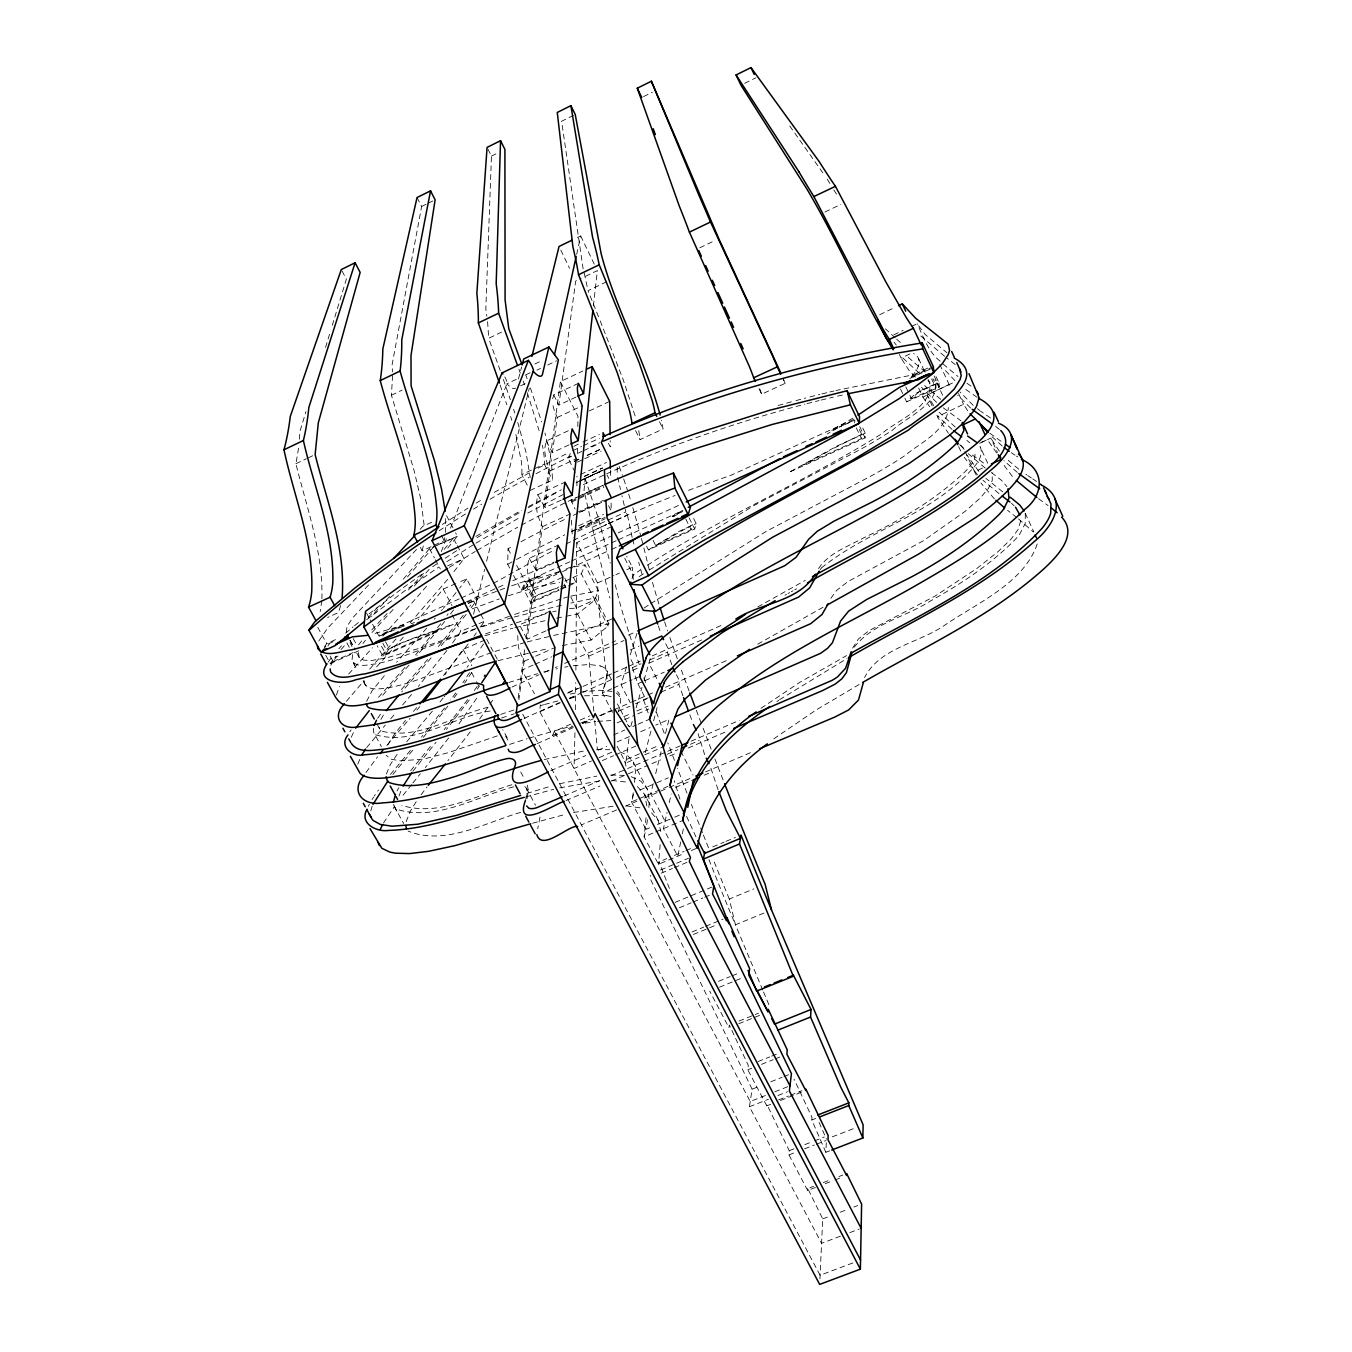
<?xml version="1.0" encoding="UTF-8"?>
<svg xmlns="http://www.w3.org/2000/svg" width="1352" height="1352" viewBox="0 0 1352 1352"><rect width="100%" height="100%" fill="white"/><g stroke="black" fill="none" stroke-linecap="round" stroke-linejoin="round"><path stroke-width="0.75" stroke-dasharray="5 3.75" d="M576.898 485.807L576.966 476.107M577.507 453.731L577.608 445.399M577.845 426.64L577.963 416.23L560.387 381.585L582.813 371.023M575.361 709.715L575.715 682.659M575.884 670.186L576.746 542.591L574.008 537.352M584.284 476.377L602.536 467.961M509.67 568.009L507.71 564.291L508.031 548.777A1156.501 972.916 1.5 0 1 513.54 545.752M572.166 533.871L571.457 520.047M392.587 375.569L391.421 395.223L414.151 470.699L420.793 499.142L424.308 526.638M646.053 817.673L644.11 836.837L658.508 864.3L683.588 853.754M574.955 732.683L574.025 768.528L591.432 760.99M530.001 490.489L552.529 480.078L551.43 461.1L544.957 433.012M321.894 598.733C323.179 552.444 306.853 508.065 295.902 463.736L298.843 446.616M660.148 844.679L658.508 864.3L659.032 861.9L666.739 858.655M487.954 149.126L491.452 156.105L485.824 309.219L486.872 316.199M865.246 433.198L838.105 445.501L788.841 472.389L865.077 437.879L865.246 433.198L861.714 425.795M358.449 652.526L359.193 657.528L363.772 660.182L372.324 660.384L386.655 657.849L422.804 647.304L478.135 627.717M828.117 451.433L803.51 464.868L861.444 438.639L861.63 434.296L858.233 427.181M819.92 1278.908L822.726 1218.879L807.769 1188.526L813.6 1186.279M829.739 1150.789L825.835 1152.293L826.376 1141.004M299.468 439.248L299.84 431.677L305.958 411.616M646.847 805.995L644.684 794.486L637.096 786.306M854.667 422.889L854.836 420.066L839.136 427.198M815.442 1187.462L807.651 1190.453L807.769 1188.526M825.835 1152.293L811.808 1119.98L811.96 1117.259L794.063 1079.149M573.011 726.514L552.545 735.471L539.837 711.76L540.276 704.781M628.95 738.716L625.824 763.018L639.023 757.323M445.568 532.401L445.636 516.802M807.651 1190.453L788.943 1154.895L789.247 1150.67L766.922 1104.483L766.787 1105.851L770.691 1104.331M1037.187 544.011C1024.241 582.847 976.854 603.195 945.014 624.996C919.563 642.994 879.679 647.557 864.604 677.521M517.681 635.558L518.357 646.797A15.447 4.124 65.9 0 0 519.202 649.839A13.875 3.701 65.9 0 0 520.047 652.255L524.12 661.314L518.914 699.643M648.825 807.414L649.45 800.502L647.304 789.145L632.905 761.463L627.193 755.092L618.405 751.12M593.376 306.025L597.364 270.603L582.915 277.549M766.787 1105.851L747.808 1069.787L748.298 1065.444L729.303 1024.968L728.948 1027.689L709.732 991.134M321.827 600.626L320.187 611.527M518.188 698.088L524.711 649.18M526.097 638.719L560.387 381.585M546.056 630.809L527.111 639.293L533.753 590.351L530.001 581.36A22.832 5.729 65.6 0 1 528.784 577.71L528.531 576.865A16.342 4.107 65.5 0 1 527.77 573.67L527.432 565.406L529.207 558.325L557.92 545.245M553.576 563.108L536.372 570.916L542.372 526.705L539.38 519.472A21.75 5.154 65.3 0 1 537.623 514.132A19.283 4.58 65.3 0 1 536.896 511.056L536.406 503.181L537.758 494.731L564.95 482.191M561.249 500.139L544.957 507.625L549.943 470.952L547.56 464.412A27.344 6.135 65.1 0 1 545.802 458.075L545.295 455.472A38.414 8.602 65.2 0 1 544.856 451.602L544.839 448.932A78.213 17.39 65.4 0 1 545.042 446.819L546.326 441.022L572.166 428.956M569.023 444.876L552.427 452.582L557.193 417.498L554.067 409.656A12.557 2.687 64.9 0 1 553.306 407.053L553.069 405.904A30.302 6.456 65 0 1 552.647 402.997L552.596 402.254M575.935 397.099L558.866 405.11L575.698 281.013L581.106 278.411M633.277 792.728L631.553 801.939L645.918 829.384L644.11 836.837L653.777 832.747M373.304 728.322L373.693 732.48L381.382 746.558M634.527 782.352L635.491 770.877L633.209 762.021M840.42 1236.184L821.577 1243.316L749.43 1106.747L752.084 1089.188L649.889 877.938L650.785 875.251M540.039 817.149L537.707 828.708M527.027 798.66L528.395 790.21L526.976 784.008M647.523 819.684L645.918 829.384L649.754 827.762M417.041 197.544L421.638 206.501L392.114 364.651L392.418 371.935M718.047 789.619L710.003 765.536M1020.726 520.841L1018.005 529.629L1011.076 539.127L998.131 551.548L977.31 568.144L935.212 596.012L868.897 630.725L858.283 639.107L852.199 648.808M420.32 547.34L422.162 550.822L444.183 540.648L445.433 534.209M680.698 841.958L677.791 856.188L663.426 828.658L667.077 812.349M682.354 833.812L683.605 827.711M704.629 754.602L698.105 733.68M386.402 774.02L390.305 764.573L398.637 752.05M576.662 254.362L580.718 235.958L575.31 238.577M679.955 799.167L674.293 780.814M669.24 802.699L671.2 794.013M422.162 550.822L423.649 544.281M366.662 701.316L372.07 690.737L385.354 674.53M618.354 711.811C620.314 705.034 622.816 697.548 617.577 691.565M352.568 654.605L352.01 660.452L357.553 670.457M607.048 675.459L602.35 692.883L613.115 713.552M682.878 695.672L678.822 684.399L679.633 681.087L675.899 673.769M653.219 783.67L650.751 793.725L665.083 821.255M655.686 773.631L661.111 751.526M665.539 733.443L669.003 719.382L655.788 725.128M473.538 614.197L484.591 569.395M486.602 561.249L529.342 388.108M336.361 695.046L339.504 686.529M399.026 795.973L402.085 787.827M525.674 799.539C526.891 795.28 529.207 786.746 522.616 785.85M518.458 378.966L521.618 366.967M633.53 794.418L631.553 801.939L637.316 799.471M645.208 752.861L650.988 730.84M653.624 720.836L657.816 704.814M671.826 664.711L667.398 652.205L668.294 648.808L664.576 641.507M646.526 546.208L648.402 549.909L694.691 529.004L696.179 523.596L693.407 518.053M648.166 712.96L643.518 699.829L644.465 696.466L637.89 683.723L632.297 667.668L633.344 664.238L630.539 658.779M655.788 545.684L691.125 529.731L692.545 524.711L655.788 545.684L653.101 540.344M632.212 721.495L630.488 727.528L636.184 725.044M636.116 707.84L641.98 687.323M644.025 680.208L650.802 656.531L722.492 624.911M370.786 810.963L372.155 806.248M325.545 347.413L329.82 333.369M332.271 325.342L346.365 279.188L341.295 269.555M406.158 821.695L410.315 811.132L416.602 801.077M626.551 666.806L620.974 684.703L630.319 702.753M630.269 654.858L637.705 630.995M340.653 605.628L338.423 612.54L327.674 617.475M357.79 764.15L360.883 756.63M632.009 578.538L633.243 574.938L640.172 570.071M578.419 383.326L553.745 394.936L552.748 398.502A57.054 12.1 65.1 0 0 552.63 399.516M562.314 645.58L591.111 640.054L608.045 626.077L608.873 623.711L595.539 597.854L570.95 603.077M566.167 616.242L577.574 613.96L594.677 600.153L598.277 590.655L584.993 564.882L568.533 567.908L562.871 570.476M351.25 737.262L354.714 729.81M441.327 551.599L446.667 537.944M450.469 528.176L506.915 383.782A4.833 1.099 64.5 0 0 505.783 378.83L505.192 377.647A8.146 1.842 64.5 0 0 504.803 376.904M564.882 581.225L581.343 573.772L584.993 564.882M552.545 735.471L554.337 731.364L571 724.064M330.817 665.302L335.617 656.464M559.39 571.541L529.122 581.394L526.587 586.751L533.888 600.727L536.372 595.286L557.328 588.103M511.614 585.805L542.118 575.344L526.029 582.644L523.241 588.424L530.846 602.975L533.567 597.077L558.883 587.022M602.367 470.428A1150.789 1054.83 57.8 0 0 585.129 478.574L584.03 490.421L598.581 554.641L609.938 598.04M318.835 640.949L327.522 628.274L370.972 582.492M513.557 575.445L521.331 590.317L525.353 581.952L569.868 561.756M368.335 806.299L369.333 804.322M380.892 719.433L384.289 713.535M575.141 472.423L568.077 457.99L570.307 453.579M397.015 790.988L398.84 787.641M387.77 744.884L394.835 733.595L405.583 720.43M854.261 647.185C872.682 623.407 905.35 617.087 929.72 601.387C960.866 584.098 991.185 564.19 1016.112 538.552A112.672 29.761 -25.3 0 0 1019.509 534.429L1025.222 523.579L1025.289 513.811M385.776 654.03L389.173 648.436L403.538 641.93L439.197 629.846L385.776 654.03L380.334 644.008M382.87 656.193L386.571 650.126L411.447 638.854L453.309 624.303L382.87 656.193L377.208 645.749M372.07 799.539L373.591 797.122M830.872 598.345L836.516 590.537L847.653 581.749L923.45 540.732L964.855 511.546L979.761 498.465L988.244 488.697L992.283 480.349L992.098 472.608M383.478 823.047L394.277 806.806M377.647 718.351L381.23 713.112M469.516 672.637L462.874 682.777M349.847 731.787L351.097 729.894M476.732 698.207L456.959 726.768M471.797 672.417L464.615 683.132M484.878 640.054L463.077 649.349L444.96 674.766M365.986 772.482L377.546 756.799M374.25 796.108L375.315 794.537M330.125 656.058L333.15 661.584L336.783 656.126M489.914 704.324L494.545 697.362M325.748 655.281L330.344 663.663L334.299 657.765L337.983 656.075M483.577 643.975L467.015 667.398M328.113 662.142L332.676 655.973M327.911 645.986L329.753 643.298M324.379 647.033L326.694 643.653L335.516 639.631M322.976 650.244L326.981 644.414L334.789 641M477.256 689.131L479.504 685.903M473.977 636.184L476.31 632.871M480.957 626.246L484.455 621.278L480.552 613.892M820.174 569.665L821.374 568.043M479.571 612.05L473.707 600.964L469.719 606.524M477.222 686.461L473.673 691.413M479.639 719.01L487.616 707.789M818.552 568.601C828.844 552.833 847.974 546.614 863.658 537.859C900.111 520.605 935.364 499.699 964.838 471.933A106.588 24.843 -25.6 0 0 974.42 458.953L975.434 451.433M452.582 642.91L460.829 631.367L477.188 624.37M377.664 791.173L378.526 789.974M362.978 643.569L365.412 640.206M455.759 692.917L450.554 700.032M454.052 697.835L458.92 691.176M448.137 613.808L446.971 615.397M469.195 700.099L446.413 729.472M468.096 644.076L443.253 675.831M467.623 699.643L444.115 729.742M446.904 650.481L418.343 686.393M470.276 731.753L447.918 760.669M463.229 615.312L436.78 648.605M466.119 614.416L440.448 646.645M471.172 607.724L477.493 599.375L466.71 578.96L457.652 582.847M346.332 701.35L363.789 680.986M366.696 747.639L385.303 725.044M444.605 707.941L421.486 737.11M412.884 771.265L436.121 742.197M421.047 794.807L427.114 786.881M457.196 545.549L464.074 558.579L452.683 573.248M440.684 623.745L414.878 655.804M447.867 706.133L423.379 737.364M444.69 621.464L416.94 655.771M450.503 613.909L453.985 609.38M369.721 669.088L396.389 638.499M466.71 578.96L459.68 588.002M448.661 737.972L425.339 767.564M410.687 770.708L432.657 743.769M455.844 583.625L443.186 589.049L418.275 619.638M456.097 592.548L443.304 608.366M444.2 549.419L453.258 538.096L456.215 543.673M403.065 795.246L411.65 784.549M412.867 783.011L420.337 773.767M358.55 644.887L362.15 640.425M390.458 774.476L410.907 749.819M392.891 774.476L414.05 748.602M821.577 567.789C868.102 530.423 930.7 514.909 971.953 469.33A110.763 25.857 -25.6 0 0 975.705 464.936C980.234 459.477 983.884 450.808 978.747 444.555M444.115 696.888L445.078 695.672M443.118 698.105L439.062 703.091M447.732 548.101L457.398 536.237L455.59 532.806M447.664 579.383L409.656 623.475M453.258 538.096L429.514 548.658L401.307 581.444M406.682 741.809L432.522 710.983M419.762 706.64L416.872 710.121M441.512 610.546L442.408 609.465M433.705 546.732L406.411 578.183M426.539 586.295L382.903 636.099M386.858 745.408L408.186 720.43M434.229 619.267L435.226 618.084M427.621 659.506L399.685 691.531M431.136 657.883L401.73 691.869M409.183 719.281L410.095 718.199M409.048 665.083L380.791 697.429M402.626 704.916L413.29 692.477M426.708 628.105L398.299 660.367M420.134 529.325L422.821 526.215L433.755 521.331M348.613 674.09L372.459 647.726M390.644 718.858L395.967 712.69M404.958 667.432L378.526 697.294M341.076 649.552L345.825 644.076M403.302 637.147L374.031 669.73M413.442 711.405L417.379 706.893M423.497 573.282L406.732 591.906M429.175 569.361L411.853 588.695M338.896 648.74L341.481 645.85M393.094 609.532L370.718 633.902M389.697 596.502L371.411 616.478M396.592 662.243L397.437 661.314M368.352 617.374L379.456 605.307M416.5 549.453L353.041 617.442L347.025 626.263L346.213 633.767M387.145 613.487L370.685 631.08M911.417 377.005L917.602 374.994M904.877 398.198L906.601 401.848L916.183 393.128L938.93 382.785L935.533 375.501M345.571 633.175L353.092 626.905M909.828 395.375L911.434 398.789L919.867 390.931L935.398 383.867L932.948 378.611M354.528 625.706L358.871 622.123M369.096 613.876L400.378 589.776M366.679 619.689L406.039 589.861L438.91 566.944M403.42 587.562L421.773 574.296M773.817 738.817L816.084 709.986L860.802 683.504M760.956 708.313L799.945 682.236L846.572 655.602M776.876 701.553L778.701 700.319M432.623 566.725L438.876 562.483M779.614 699.677L846.977 658.508M445.146 558.241L459.41 548.861M446.887 561.672L472.727 545.126M644.093 607.994L649.078 604.733M650.735 603.634L766.145 531.437L872.75 475.093A130.654 27.885 -25.9 0 0 904.674 455.725C920.408 442.577 947.38 430.73 948.31 407.543M442.256 524.491L467.995 508.098M639.158 576.594L644.16 573.349M647.338 565.237C722.526 516.701 805.319 481.464 881.217 434.11C895.531 421.148 938.254 404.873 928.469 379.675M649.18 570.105L753.503 505.8L860.447 449.405A131.009 26.567 -25.9 0 0 892.523 430.105C906.093 417.345 942.361 402.896 934.959 379.659M648.402 549.909L679.633 531.066L696.179 523.596M475.87 536.389L517.9 512.273A1134.632 960.883 1.4 0 1 521.45 510.329M477.053 537.657L521.466 511.445M476.005 543.115L519.286 517.731M449.32 567.333L475.279 551.464M477.019 550.399L517.731 527.179M757.745 644.177L823.351 607.082M476.141 503.113L482.698 499.158M757.779 606.93L805.251 580.38M494.257 492.348L531.268 471.73M853.011 418.089L831.007 430.747L854.548 420.033M673.195 516.853L680.225 512.864M681.78 510.921L672.231 516.329L683.267 511.31M837.699 428.009L827.356 433.84M834.201 448.053L861.63 434.296M784.971 595.201L786.492 594.373M528.193 507.727L558.798 491.435M527.787 513.05L564.021 494.088M788.047 593.511L789.653 592.632M791.309 591.72L792.999 590.79M794.773 589.827L796.615 588.83M538.113 468.13L569.293 452.362M491.452 156.105L496.505 153.604M573.535 115.326L561.604 121.257L583.151 269.099M421.638 206.501L426.691 204M428.381 203.155L433.434 200.654M643.535 96.617L652.34 92.257M744.648 83.334L755.819 77.841M576.121 482.782L581.343 480.213M927.692 368.099L912.684 375.332L913.851 377.09M879.729 314.695L894.771 307.479M918.65 388.041L922.909 397.116L949.121 384.492L951.453 387.568M500.206 370.549L488.697 338.287L501.474 332.153M606.625 281.774L588.019 290.697L599.494 319.123M572.809 450.672L581.613 446.464M568.077 457.99L571.49 456.351M893.79 334.84L903.17 330.361M391.421 395.223L402.152 390.103M699.812 247.788L715.005 240.521M911.501 326.44L917.146 323.753L925.275 334.586L946.991 352.804M295.902 463.736L306.397 458.734M308.138 457.905L313.394 455.404M824.923 212.011L840.91 204.405M534.8 364.009L541.966 360.612M583.084 479.368L602.468 470.259M583.388 484.624L604.783 474.637M899.384 354.477L901.091 358.128L912.346 352.787M932.221 405.904L927.134 395.054L953.43 382.548L954.039 383.579M967.626 410.653L963.537 404.282L937.308 416.737L948.479 433.333M512.036 687.019L538.975 674.766M516.312 379.337L506.915 383.782A41.405 9.278 64.4 0 0 515.534 388.108M525.708 374.876L533.229 371.31M536.93 370.127L540.513 368.42M547.678 365.04L556.618 360.798M520.588 385.793L526.182 383.157M981.738 442.256L987.349 439.603L996.83 453.19M524.137 718.351L559.373 702.651M557.193 417.498L582.154 405.82M589.151 410.991L609.668 401.409M979.541 443.321L990.796 438.065L997.455 452.413M537.15 743.617L573.265 727.63M573.789 446.295L581.106 442.898M582.932 442.053L599.375 434.415M583.388 445.636L599.392 438.285M527.263 485.199L521.788 474.586L544.349 464.125A98.696 25.046 64.7 0 0 543.419 450.926L542.439 445.247M965.007 451.348L974.572 471.78L985.794 466.541M578.335 453.072L581.918 451.416M583.709 450.588L599.578 443.355M549.943 470.952L576.189 458.784M574.279 461.201L579.822 458.632M587.207 455.218L601.978 448.374M574.296 461.471L579.822 458.903M587.224 455.489L601.995 448.644M577.405 462.08L582.881 459.545M584.706 458.7L601.15 451.078M635.558 430.629L640.071 439.603L663.088 428.956L661.432 420.202M580.65 474.417L606.507 462.468M759.013 388.717L761.666 394.176L785.191 383.326L783.078 378.239M584.284 476.479L602.536 468.062M579.991 480.991L602.519 470.597M603.212 485.216L570.966 500.037L575.039 509.045M571.473 501.017L603.702 486.196M571.473 502.099L603.736 487.261M542.372 526.705L569.986 514.064M576.831 512.526L603.398 500.358M573.282 515.349L603.972 501.288M578.639 525.776L603.567 514.402M571.71 531.522L602.924 517.275M933.37 366.713L917.535 373.929L836.009 390.508M577.71 529.933L605.24 517.36M930.227 369.079L909.355 378.611C916.166 372.679 925.005 359.683 913.614 353.531M577.676 531.353L605.24 518.779M592.125 527.348L625.841 511.985L621.92 495.643M564.004 795.99L599.933 780.51M593.714 530.457L606.828 524.491M608.704 523.647L627.429 515.112L625.841 511.985M611.645 526.705L576.746 542.591L597.533 582.949A1089.408 193.505 69.5 0 0 602.316 642.453L607.048 678.653L602.35 692.883L611.662 688.793M459.291 598.868L378.695 635.541L370.245 619.96M461.184 598.007L491.52 584.216M493.412 583.354L526.908 564.815A1129.816 951.166 1.3 0 1 553.543 550.467M853.822 419.373L730.57 475.448L694.708 488.038A1129.816 951.166 1.3 0 0 686.833 490.979M379.084 636.302L403.978 624.979L372.611 634.173M381.991 635.136L401.037 627.091M333.15 661.584L353.058 652.543M911.434 398.789L935.736 387.754L935.398 383.867M330.344 663.663L359.632 650.363M466.491 601.809L505.378 584.132M512.814 580.752L553.948 562.077M576.51 551.819L610.546 536.355M618.168 532.891L678.873 505.31M906.601 401.848L939.319 386.976L938.93 382.785M571.727 560.911L616.647 540.53M618.523 539.685L682.845 510.498M523.241 588.424L561.114 571.102M521.331 590.317L556.923 574.194M562.55 571.642L568.212 569.074M570.088 568.229L609.803 550.23M611.712 549.368L619.3 545.921M533.753 590.351L562.888 577.169M550.72 770.725L585.838 755.531M533.888 600.727L558.798 589.472M560.725 588.61L566.471 586.007M530.846 602.975L559.137 590.199M561.012 589.354L566.674 586.802M568.55 585.94L576.104 582.543L573.265 577.05M597.533 582.949L614.011 575.513M615.853 574.684L619.52 573.045M626.838 569.733L632.33 567.265L626.703 556.196M549.858 611.239L519.506 624.877L527.111 639.293M569.496 608.603L576.527 608.028L594.795 599.832L581.343 573.772M606.592 473.825C670.558 444.943 737.077 421.824 804.981 404.163M611.712 619.03L576.358 634.815L588.779 656.142L593.95 712.301M524.12 661.314L533.753 657.004M535.679 656.142L554.962 647.557M564.663 663.443L569.547 661.263M533.06 665.116L521.923 670.085L534.479 693.83M534.919 664.288L551.65 656.835M555.418 667.55L557.278 666.722M572.149 660.097L615.549 640.831M628.46 635.085L635.846 631.807M437.338 545.11L457.398 536.237M588.779 656.142L611.036 646.273M612.878 645.462L624.016 640.51M630.285 649.957L639.023 646.104M569.75 698.088L580.109 693.508M447.647 565.846L464.074 558.579M568.093 692.511L577.372 688.422M567.637 693.204L581.106 687.272M583.033 686.41L611.645 673.803M613.504 672.975L626.567 667.229M628.427 666.401L640.324 661.145M632.297 667.668L641.068 663.798M649.822 659.945L667.398 652.205M582.864 692.292L613.385 678.839M616.613 677.42L638.212 667.905M701.671 639.952L648.892 663.207L658.272 681.476M539.837 711.76L560.336 702.736M569.648 698.629L577.101 695.351M549.132 670.338L543.757 672.688M613.521 687.965L632.178 679.769M634.037 678.957L639.648 676.49M637.89 683.723L643.163 681.408M644.921 680.647L664.271 672.147M580.262 720.008L589.523 715.952M582.357 723.658L593.207 718.892M565.981 800.57L599.95 786.053M580.447 723.252L589.742 719.179M582.661 723.067L590.199 719.771M599.595 715.647L610.901 710.713M600.846 715.546L612.321 710.527M614.231 709.699L629.525 703.006M631.435 702.178L644.819 696.314M647.98 694.928L653.236 692.63M665.539 687.255L727.984 659.945M643.518 699.829L650.565 696.753M661.145 692.123L678.822 684.399M618.692 711.101L629.846 706.234M635.423 703.784L646.628 698.899M623.847 716.644L631.283 713.4M636.86 710.966L648.047 706.082M617.12 722.881L622.714 720.43M624.59 719.619L633.919 715.563M637.654 713.924L648.892 709.023M598.108 750.174L606.71 746.439M613.47 734.93L624.827 729.995M638.076 724.216L649.467 719.264M629.424 736.57L617.34 741.809M640.73 731.669L650.143 727.579M599.173 757.627L614.653 750.918M602.282 760.585L613.487 755.734M615.346 754.923L635.879 746.034M639.513 753.791L624.404 760.314L626.128 766.483M643.282 752.151L658.441 745.611M610.986 775.727L625.722 769.372M627.565 768.578L680.293 745.831M611.442 781.084L623.779 775.761M468.248 603.313L473.707 600.964M644.684 754.872L663.629 746.693M691.075 741.183L739.29 720.379M667.246 754.281L677.927 749.684M690.399 744.293L699.339 740.457M628.41 773.767L648.064 765.3M651.867 763.66L660.587 759.908M669.781 755.954L677.115 752.794M688.168 748.028L726.903 731.347M639.733 790.092L653.05 784.38M656.869 782.757L668.31 777.839M616.563 809.966L581.512 824.838M478.997 623.61L484.455 621.278M639.226 798.66L670.034 785.478M625.435 806.164L636.86 801.28M644.481 798.018L667.33 788.25M669.24 787.439L692.089 777.653M705.575 771.891L753.824 751.256M675.51 787.439L693.39 779.8M704.155 775.203L711.321 772.127M468.451 603.229L477.493 599.375M657.427 824.5L672.789 817.977M674.716 817.166L684.332 813.076M655.703 831.936L682.811 820.444M674.428 855.427L684.061 851.371M685.988 850.56L693.711 847.298M691.328 850.492L697.142 848.059M712.757 846.91L724.08 842.161M725.956 841.366L735.387 837.395M660.553 869.978L688.59 858.199M661.162 873.206L672.417 868.474M674.293 867.68L687.441 862.17M675.087 902.392L711.862 887.081M679.397 907.75L691.092 902.882M693.035 902.071L702.787 898.032M704.73 897.221L710.594 894.787M762.731 990.036L735.437 924.802L729.319 899.063L753.791 888.906M692.038 931.951L703.682 927.134M705.626 926.34L723.083 919.123M693.39 934.452L716.746 924.819M763.931 913.073L735.437 924.802A622.157 112.351 67.3 0 1 708.972 859.635M718.52 981.332L730.198 976.583M732.142 975.789L737.972 973.406M719.517 987.163L741.031 978.409M739.037 1021.047L758.506 1013.206M738.699 1023.768L760.162 1015.132M758.049 1061.557L769.727 1056.909M771.671 1056.132L779.462 1053.039M747.808 1069.787L751.729 1068.232M761.497 1064.345L773.226 1059.698M775.169 1058.92L781.033 1056.588M752.084 1089.188L759.57 1086.214M770.826 1081.769L782.064 1077.324M783.94 1076.581L789.551 1074.35M765.367 1095.526L750.225 1101.491L554.337 731.364M774.848 1091.791L789.99 1085.808M749.43 1106.747L768.46 1099.244M777.958 1095.509L787.472 1091.757M778.617 1099.886L788.351 1096.049M790.295 1095.289L801.973 1090.692M780.442 1100.494L801.888 1092.044M811.808 1119.98L815.695 1118.459M789.247 1150.67L795.094 1148.389M804.829 1144.62L812.62 1141.595M814.563 1140.834L824.298 1137.049M832.24 1136.863L855.41 1127.889M788.943 1154.895L796.75 1151.87M804.558 1148.845L814.327 1145.059M816.287 1144.299L826.038 1140.513M823.334 1182.544L831.125 1179.552M838.899 1176.561L842.786 1175.074M825.193 1183.71L832.984 1180.718M834.928 1179.975L842.718 1176.984M822.726 1218.879L828.556 1216.665M840.217 1212.22L846.065 1210.006M853.839 1207.032L857.726 1205.562M849.85 1232.618L859.264 1229.053M472.237 608.856L499.243 598.936M852.842 1262.954L820.089 1275.24L522.328 713.433M467.184 602.248L498.094 590.756M500.02 590.047L507.71 587.19M480.045 627.007L512.678 615.109M485.52 633.919L512.526 624.185M514.605 614.416L561.536 598.75M475.025 629.288L400.834 657.072A126.412 24.843 -27.8 0 1 375.518 663.95C368.166 664.525 356.641 668.412 352.01 660.452M491.52 652.593L413.83 681.121A126.091 26.094 -27.8 0 1 388.446 687.712C379.963 688.928 366.308 691.666 363.164 680.715L365.919 685.785L363.164 680.715M411.16 623.694L414.54 622.528M508.301 595.759L539.245 586.21L559.559 582.391M500.696 714.397L514.25 709.885M401.088 627.074L404.383 625.976M516.346 622.833L547.425 613.216M501.524 718.013L509.4 715.411M481.971 626.804L512.323 617.543M511.09 714.853L514.267 713.805M508.859 682.473L537.589 673.668M509.552 744.411L527.128 738.733M520.655 812.383C485.199 822.506 445.18 846.132 408.135 831.108M494.984 651.394L525.404 642.386M529.071 738.091L572.048 725.923M526.722 793.472L550.281 786.357M511.8 784.751C476.833 795.398 439.315 816.878 401.916 805.437M563.547 598.159L567.587 596.976M525.691 796.936L553.712 789.298M540.665 705.609L543.605 704.764M484.861 635.693L512.814 628.257M532.587 823.216L566.099 814.174M544.569 704.493L557.835 700.961M778.16 405.515L791.968 401.679M544.163 759.587L584.672 750.816M560.658 586.548L565.947 585.078M514.149 617.036L561.401 605.257M498.094 660.672L548.642 648.419M795.939 400.615L805.876 397.961M543.791 671.978L549.639 670.474M527.229 641.913L551.667 635.879M571.068 596.08L598.277 590.655M809.882 396.947L819.87 394.412M807.009 403.64L819.143 400.564M559.559 783.737L596.773 776.116M569.395 584.182L576.104 582.543M821.898 393.922L827.931 392.452M829.942 391.962L833.981 390.981M821.171 400.074L833.39 397.099M514.858 627.767L544.991 620.72M497.316 735.877L448.695 752.557L423.599 759.097L400.276 760.889L390.491 759.063L386.199 755.278M513.625 786.847C476.073 796.632 436.426 821.779 396.694 809.256A107.94 27.446 -28.3 0 1 394.885 807.55L393.567 804.406M559.779 787.827L599.849 780.949M837.496 396.153L845.693 394.26M553.576 635.423L608.873 623.711M555.909 668.986L557.413 668.648M488.14 707.248C453.41 715.664 419.34 739.933 382.363 731.331A102.329 23.001 -28.1 0 1 379.084 727.41M573.569 812.501L613.538 806.198M552.596 611.831L556.247 611.036M569.462 698.308L577.929 696.736M556.669 618.134L564.274 616.613M564.595 667.178L567.975 666.57M570.155 694.083L577.338 692.731M585.298 723.134L595.759 721.512M573.13 665.759L589.218 664.491L600.626 665.928M580.921 692.072L599.156 690.264L612.118 691.379M584.486 695.79L606.609 695.469M597.618 721.343L610.851 720.582M596.57 749.633L609.853 749.701M610.901 775L624.438 775.389M611.797 780.459L626.855 782.115M490.083 711.051C452.092 716.78 415.267 746.135 375.67 734.846A106.301 23.93 -28.1 0 1 373.963 733.038L373.896 732.902M626.348 805.86L640.916 807.955M631.198 776.673L641 781.27L647.304 789.145M990.543 417.988L980.47 411.109M1015.048 455.168L1011.313 452.7M1016.434 456.08L1017.786 456.959M977.073 397.285L963.148 387.618M1031.322 477.949L1027.79 475.6M1032.742 478.895L1036.612 481.498M983.512 463.026L969.976 453.359M1025.864 474.315L1026.743 474.907M966.933 383.241L971.649 386.554M1038.589 498.753L1048.104 505.614M989.867 433.265L1002.052 442.019M940.722 399.33L924.582 385.658M991.506 472.642L1001.646 480.433L1006.936 486.635M1002.745 491.841L985.845 478.321M985.253 468.079L968.201 453.697M979.828 410.636L977.344 408.743M955.256 364.567L946.113 357.503M616.411 692.934L620.788 697.835M1018.749 469.212L1007.443 459.663M1016.856 517.613L1007.561 510.329M1018.495 518.881L1033.266 531.995M505.563 736.012L507.862 740.152M943.273 407.848L960.917 420.776M925.241 372.104L906.212 355.542M999.043 493.581L983.005 480.264M944.609 356.303L919.732 335.076M995.63 426.421L999.466 429.48M1002.204 446.008L989.36 434.262M1017.312 472.406L1003.86 460.66M955.222 427.046L939.15 412.225M966.883 440.414L969.823 442.848M943.121 363.992L958.01 376.532M951.994 429.328L936.784 415.233M973.17 405.33L959.988 391.995M936.581 402.372L921.472 387.264M919.377 373.321L901.632 356.86M959.65 444.588L965.142 449.523M651.512 812.856L658.306 820.596L660.773 831.497M895.193 337.831L885.459 328.857M896.646 339.149L901.007 343.138M940.181 361.238C928.249 351.824 923.45 336.935 917.146 323.753M954.918 380.605L943.121 368.133M994.396 498.888L980.977 483.036M970.533 407.983L957.706 395.19M1011.465 503.231L1014.169 505.885M915.456 377.056L909.017 370.38L901.091 358.128M978.899 471.51L966.798 454.931M977.513 474.822L964.246 457.314M964.145 449.405L960.072 444.555M999.331 451.145L990.796 438.065M1012.361 476.428L1003.201 464.209M627.362 724.385L629.39 726.903L617.374 703.868M894.111 342.242L896.292 345.064M927.844 380.149L930.142 383.191M933.725 405.6L927.134 395.054M789.72 125.922L824.821 175.709M922.909 397.116L929.618 406.682M833.778 189.821L836.871 194.722M827.238 179.14L829.993 183.669M394.412 806.823L397.809 812.856M529.207 558.325L536.372 570.916M377.208 724.402L380.098 729.556M537.758 494.731L544.957 507.625M353.21 662.548L354.748 665.302M507.27 737.888L502.792 729.708M359.193 657.528L354.579 649.095M394.024 806.012L403.69 823.537M317.737 627.311L326.694 643.653M353.193 638.567L356.877 645.31M350.067 640.138L354.63 648.504M349.881 640.476L353.632 647.371M350.067 642.876L351.993 646.408M346.873 642.876L349.712 648.081M658.306 820.596L644.549 794.199L647.523 800.147M385.574 641.778L389.173 648.436M366.493 613.031L369.316 618.219M382.819 643.214L386.571 650.126M471.611 672.62L475.482 679.87M476.462 681.678L480.332 688.928M520.74 771.924L523.799 777.637M526.401 788.182L535.527 805.268M443.186 589.049L452.024 605.679M452.024 614.822L460.829 631.367M463.077 649.349L471.831 665.759M486.686 639.276L497.367 659.421M429.514 548.658L434.448 557.937M435.428 559.779L440.346 569.057M546.326 441.022L552.427 452.582M446.532 515.636L454.678 531.082M441.428 535.426L444.183 540.648M974.572 471.78L976.262 475.025M617.087 746.27L625.824 763.018M529.122 581.394L536.372 595.286M526.029 582.644L533.567 597.077M508.031 548.777L511.867 556.145M516.684 565.356L525.353 581.952M564.764 578.115L568.398 585.146M695.959 836.871L686.562 816.321M564.021 583.895L565.93 587.613M570.747 596.891L576.527 608.028M577.574 613.96L591.111 640.054M611.273 679.397L606.71 670.355M680.8 751.205L693.052 775.017M594.677 600.153L608.045 626.077M544.349 464.125L552.529 480.078M608.468 443.321L610.276 446.853L610.191 440.667M608.552 505.648L611.222 510.904L611.087 502.893M624.742 558.275L633.243 574.938M607.048 474.958L608.806 478.439M553.745 394.936L558.866 405.11M936.767 382.819L943.257 396.558M689.097 517.85L694.691 529.004M685.751 518.999L691.125 529.731M659.489 421.756L663.088 428.956M783.433 379.675L785.191 383.326M560.81 250.103L569.564 268.287M580.718 235.958L595.607 266.952M859.72 426.674L865.077 437.879M856.306 427.891L861.444 438.639M900.567 389.055L904.015 396.373M905.823 386.875L909.034 393.685M934.181 375.974L939.319 386.976M931.612 378.949L935.736 387.754M958.619 446.566L961.137 451.94M958.483 393.415L963.537 404.282M987.737 463.212L980.268 447.056M939.792 364.482L949.121 384.492M1025.188 513.168L1033.807 531.725M918.583 358.483L924.21 370.651M819.075 1122.397L826.461 1139.111M763.542 991.962L769.964 1007.308M600.203 320.88L623.12 379.473L635.812 418.106M669.426 888.433L659.032 861.9M585.129 478.574L597.922 516.887L610.225 563.091M696.348 710.307L701.485 723.844M619.148 466.406L622.41 475.329M689.114 691.075L681.391 670.136M664.238 733.223L655.619 710.138M689.841 714.785L692.697 722.576M518.881 369.147L520.317 373.101M525.81 375.095L527.128 378.729M759.824 388.987L761.666 394.176M677.318 658.83L669.527 636.522M643.924 677.859L645.935 683.504M503.367 379.439L510.363 399.651M500.122 384.999L506.831 404.738M523.19 380.994L524.559 384.931M527.297 392.79L539.076 430.595M530.407 387.956L541.679 421.892M623.694 478.997L627.463 490.235M639.344 664.762L624.573 619.199A271.008 55.364 66.6 0 1 618.32 597.297L615.312 584.808M658.34 625.892L660.858 633.361M513.574 409.267L514.858 413.12M664.609 621.886L667.635 630.995M628.68 494.038L631.08 501.744M510.6 416.467L511.817 420.371M517.765 422.466L526.046 452.464L530.204 477.493M632.82 507.575L640.983 536.659M641.963 573.975L638.702 562.246M632.635 539.211L634.156 544.974M641.456 538.535L643.4 546.022M643.873 547.881L649.687 571.457M632.144 537.268L627.429 515.112M515.906 434.583L521.314 461.218A98.544 27.446 64.7 0 1 521.788 474.586M584.233 273.104L587.681 289.024M617.729 477.188L620.517 489.492M638.786 430.696L640.071 439.603M487.599 321.624L488.697 338.287M364.381 680.833L364.651 683.588M594.711 720.616L597.398 749.718M610.377 470.378L610.512 478.067M617.188 467.302L617.256 475.127M606.355 695.621A101.941 26.415 -28.1 0 1 611.797 697.074M600.389 666.08A104.628 25.823 -28.1 0 1 607.386 675.29M590.655 446.802A1156.889 980.521 1.3 0 1 599.713 442.763M439.147 530.745A1158.664 982.194 1 0 1 466.778 513.185M473.369 509.163A1158.664 982.194 1 0 1 481.667 504.178M489.999 499.26A1158.664 982.194 1 0 1 529.054 477.425M535.967 473.758A1158.664 982.194 1 0 1 571 456.047M520.926 541.746A1156.501 972.916 1.5 0 1 566.251 518.678M579.4 512.425A1156.501 972.916 1.5 0 1 602.35 501.964M507.71 564.291A1167.722 979.101 1.5 0 1 514.706 560.472M516.464 559.525A1167.722 979.101 1.5 0 1 564.73 534.868M571.981 531.387A1167.722 979.101 1.5 0 1 603.026 517.157M528.615 506.51A1134.632 960.883 1.4 0 1 561.3 489.83M579.788 480.957A1134.632 960.883 1.4 0 1 602.299 470.665M566.15 543.977A1129.816 951.166 1.3 0 1 571.592 541.239M573.4 540.344A1129.816 951.166 1.3 0 1 606.507 524.491M608.366 523.63A1129.816 951.166 1.3 0 1 675.07 495.474M521.331 525.218A1145.414 966.917 1.4 0 1 576.493 497.401M578.369 496.522A1145.414 966.917 1.4 0 1 602.975 485.283M723.083 779.935A889.024 134.558 67.1 0 1 714.955 759.013M711.169 749.211A889.024 134.558 67.1 0 1 702.229 725.787M658.88 603.905A271.837 51.815 66.6 0 1 652.391 582.019M729.319 899.063A886.726 143.904 67.2 0 1 713.079 859.179M708.516 847.805A886.726 143.904 67.2 0 1 703.243 834.573M702.499 832.68A886.726 143.904 67.2 0 1 691.379 804.389M687.002 793.117A886.726 143.904 67.2 0 1 677.453 768.257M674.479 760.432A886.726 143.904 67.2 0 1 667.854 742.89M633.294 579.518A1092.94 181.117 69.3 0 1 632.33 567.265"/><path stroke-width="1.5" d="M614.653 750.918L611.645 526.705L607.082 517.934L605.882 500.409M517.377 704.088L516.194 712.977L819.667 1284.4L860.379 1269.156L861.613 1204.074L846.673 1173.57L846.622 1175.496L827.999 1139.753L828.184 1135.545L805.876 1089.154L805.792 1090.523L786.898 1054.256L787.253 1049.929L768.24 1009.302L767.97 1011.989L748.839 975.231L749.65 968.657A581.783 107.805 67.2 0 1 726.97 917.518L726.48 920.797L712.538 893.976L713.805 886.287L697.581 845.676L697.142 848.059L682.811 820.444C689.081 774.814 719.078 737.398 756.14 711.929M831.683 1150.045L862.863 1137.978L863.117 1124.881L771.519 909.947A623.88 105.101 67.2 0 1 741.031 835.029L739.51 843.969L793.32 976.262L756.681 991.084L748.011 970.364M393.415 802.344L395.443 794.334M499.429 383.022L478.355 322.942A431.373 118.418 61.8 0 0 476.85 293.198L487.075 147.385L500.544 140.692L496.184 283.835A432.133 108.092 62 0 1 498.618 313.191L517.444 365.209M862.863 1137.978L848.769 1105.547L848.836 1102.86L840.86 1087.38L810.558 1017.042L811.048 1009.471L793.404 975.231L787.625 977.564M686.123 502.014L859.247 423.362L859.551 416.771L847.146 390.745L769.575 410.281L695.722 433.654A1134.632 960.883 1.4 0 0 604.175 469.837M793.32 976.262L793.404 975.231M342.09 597.956C345.909 548.76 326.846 501.507 315.134 454.576L318.311 422.821L360.156 272.411L355.103 262.744L341.295 269.555L290.274 416.467A426.133 205.859 59.4 0 1 283.971 449.777C293.959 496.86 313.918 543.166 311.704 592.058A97.75 47.979 65.4 0 1 308.543 607.132L315.979 620.703M860.379 1269.156L558.444 694.337L592.159 366.612L586.548 369.248M464.632 602.654L373.253 644.177L363.874 626.905L365.547 611.29L415.064 575.293L441.428 557.835M439.789 555.503L471.933 540.716L533.229 371.31A4.85 1.048 64.6 0 0 532.046 366.375L531.454 365.175A8.163 1.758 64.6 0 0 528.378 360.376L502.065 372.882L432.048 540.648L518.103 705.693L550.01 691.582L554.962 647.557L550.889 638.465A13.909 3.532 65.9 0 1 550.027 636.048A15.497 3.921 65.9 0 1 549.165 633.006L548.185 623.83L549.858 611.239L557.413 625.722L547.949 629.964M557.413 625.722L562.888 577.169L559.12 568.161A22.883 5.442 65.6 0 1 557.869 564.494L557.615 563.649A16.393 3.904 65.6 0 1 556.821 560.472L556.348 552.241L557.92 545.245L565.052 557.903L555.486 562.246M565.052 557.903L569.986 514.064L566.961 506.814A21.801 4.901 65.3 0 1 565.17 501.457A19.334 4.36 65.3 0 1 564.409 498.398L563.801 490.556L564.95 482.191L572.099 495.136L563.057 499.31M572.099 495.136L576.189 458.784L573.789 452.227A27.429 5.847 65.2 0 1 571.981 445.907L571.457 443.321A38.515 8.18 65.2 0 1 570.95 439.451L570.899 436.797A78.399 16.562 65.4 0 1 571.051 434.702L572.166 428.956L578.233 440.583L570.865 444.014M578.233 440.583L582.154 405.82L578.994 397.961A12.591 2.552 64.9 0 1 578.233 395.342L577.98 394.209A30.369 6.135 65 0 1 577.524 391.32L577.405 388.497A57.19 11.509 65.1 0 1 577.524 386.858L578.419 383.326L583.54 393.533L577.845 396.204M583.54 393.533L592.903 310.183M756.681 991.084L756.799 990.036L767.074 1009.775M863.201 683.166L858.469 700.082L848.617 709.969L834.792 717.067L759.604 748.788M417.548 542.152L413.864 535.206A97.986 38.042 65 0 0 415.284 520.993C412.884 472.406 392.418 427.114 380.25 380.571A428.212 163.676 60.6 0 0 382.819 349.019L417.041 197.544L430.544 190.835L401.764 339.859A428.28 153.773 60.9 0 1 400.107 371.04C412.816 417.447 433.367 462.502 436.899 510.955A97.986 35.71 64.9 0 1 435.902 524.998L437.744 528.48M687.762 807.364L693.17 780.915M728.846 923.754L703.378 859.111L704.848 851.878M554.523 354.647L576.205 256.424M677.555 765.621L682.185 745.02L670.879 723.05M684.332 813.076L670.034 785.478L671.876 775.457A269.589 56.395 67.3 0 1 664.018 750.14L662.226 743.972M682.811 820.444C692.089 770.623 729.319 733.612 769.812 706.471M522.142 364.972L523.714 358.973L548.912 346.991L542.372 374.656A41.523 8.839 64.5 0 1 533.229 371.31M531.928 356.387L559.052 246.453L571.693 240.335M670.034 785.478C677.217 751.273 697.7 721.664 724.959 700.285C780.949 653.675 848.093 623.678 911.113 588.238C951.149 565.204 991.962 541.78 1025.069 509.096C1043.795 494.832 1045.299 469.617 1021.402 459.376M525.455 800.401C513.743 831.97 555.875 803.257 564.173 801.364M660.976 692.799L662.024 688.793L659.201 683.301M697.142 848.059C704.916 804.913 732.294 769.018 767.345 743.853M749.481 649.298L705.575 680.056L684.687 699.407L678.062 708.887L663.629 746.693L649.467 719.264L652.644 707.383L650.346 697.26M851.152 651.799L845.625 668.226L837.767 676.676A17.948 5.188 -26.1 0 1 831.953 680.411L748.755 716.323M619.3 545.921L688.219 514.706L690.449 507.051L673.448 473.065A1156.501 972.916 1.5 0 0 604.192 501.153M745.543 614.18C711.76 638.736 663.055 658.34 653.641 703.648L639.648 676.49L643.738 662.48L638.347 626.432A1092.94 181.117 69.3 0 1 634.223 589.692M649.467 719.264L664.001 683.368M355.103 262.744L308.814 407.56A425.542 196.327 59.7 0 1 303.389 440.498C313.901 487.447 333.978 533.482 332.829 582.306A97.614 45.715 65.3 0 1 330.074 597.212L334.704 605.73M851.912 652.475L846.437 672.62L841.857 678.805L835.113 684.146L822.81 690.466L733.713 728.407M639.648 676.49L643.704 664.914M968.978 373.693L979.068 397.64L976.533 406.344L973.356 411.498L963.351 423.024L949.527 435.276L909.186 463.381L884.597 477.678L772.685 537.2L655.433 611.425L643.366 610.327L630.049 584.267L630.826 582.019M374.082 725.399L376.532 720.227M959.582 368.842L961.188 375.45L960.14 379.473L954.225 389.072L937.004 405.972L911.349 424.663L851.743 460.66L705.169 539.533L679.059 554.979L648.622 575.665L630.167 583.963L616.782 557.768L620.01 549.03L639.327 536.136M646.087 658.238L644.059 664.018M432.048 540.648L464.209 525.776L528.378 360.376M367.051 809.223C358.973 823.3 376.397 832.19 388.362 830.432C435.344 828.894 479.436 809.206 524.289 797.359M373.017 804.372L387.838 781.067M828.252 603.651L821.999 614.518L810.625 623.711L737.347 655.855M327.015 663.781C313.799 682.946 343.645 685.058 355.475 679.836C398.755 669.967 438.521 649.112 481.058 636.775M380.334 829.266L382.684 824.602M347.988 734.897C338.541 746.338 352.128 757.576 363.941 754.822C410.704 751.408 454.593 732.091 499.04 718.841M818.399 572.454L809.645 587.917L798.61 597.06L710.307 636.15M403.048 786.154L411.633 772.905M818.602 572.116L819.194 571.135M364.229 775.237C349.526 791.545 363.215 806.282 382.126 802.919C437.389 799.438 488.427 774.747 541.239 760.415M502.91 684.028L504.921 680.749L495.271 662.531M815.256 574.178C798.711 601.978 760.889 602.806 735.775 619.047M361.728 754.974L365.615 749.076M496.252 661.111L481.768 682.675M484.405 676.068L485.013 675.172M355.66 728.137L369.265 710.645M344.54 703.784C331.544 716.171 340.839 730.215 357.384 726.937C409.622 721.698 457.787 697.716 507.591 682.895M1003.725 509.011L1008.981 498.33L1008.017 488.731M464.885 670.254L446.059 694.472M441.141 679.769L423.582 701.975M386.165 710.679L399.026 694.928M428.314 785.292L445.349 763.931M380.132 753.571L382.954 750.123M440.617 679.076L419.965 703.868M414.743 535.578L393.719 558.46M661.55 638.989C740.947 571.085 841.248 535.189 928.216 478.692C944.727 463.195 1027.723 423.903 978.493 398.215M682.49 662.142L721.782 632.854L775.169 600.643M905.181 382.667L904.218 383.461L910.657 380.52M336.175 644.059L347.177 637.586L344.861 636.961M363.705 622.021L335.161 645.58L320.897 652.087L308.831 630.083L314.762 621.869L355.052 587.934L397.015 555.807L439.079 526.587M363.874 626.905L413.881 590.655L447.597 568.398M616.782 557.768L635.254 549.402L665.911 528.869L692.123 513.473L857.607 424.072L899.097 398.705L931.731 374.436L942.361 363.603L948.428 354.258L949.56 350.371L948.09 344.067L915.659 318.244L902.291 303.862L898.522 305.67M630.049 584.267L641.997 585.078C725.872 524.982 819.599 481.785 908.375 430.122C922.74 416.889 995.562 380.216 954.174 358.043M857.912 415.149L899.705 387.23L926.999 374.791M862.593 682.49C924.177 646.915 990.424 616.85 1043.812 568.905C1056.892 556.754 1078.609 534.784 1061.607 517.123M848.481 657.663C911.485 621.159 979.744 590.807 1034.28 541.51C1051.687 527.787 1069.618 499.851 1041.969 485.334M688.269 507.321L779.817 458.582M826.883 605.155L918.971 553.864L976.076 517.258A166.228 40.475 -25.7 0 0 1002.052 496.252A168.307 40.966 -25.7 0 0 1013.645 484.202C1020.861 476.428 1028.585 462.671 1018.377 453.985M807.465 582.949C869.995 547.323 937.037 516.87 991.81 469.313C1005.871 457.973 1024.63 433.823 998.418 423.142M812.417 576.543C868.829 545.633 927.658 517.647 978.104 477.222C989.275 466.22 1016.873 447.765 1000.75 430.494M852.098 652.577C917.704 615.718 989.715 584.199 1042.003 528.395A141.757 37.4 -25.3 0 0 1050.707 513.168L1050.943 503.89L1043.558 487.886M660.148 415.03C645.09 359.564 615.498 309.185 601.133 253.635L575.225 114.481L570.899 105.659L557.261 112.453L572.876 246.706A436.341 72.636 62.8 0 1 578.538 274.743L617.374 373.017L629.542 410.839A99.575 16.799 64.6 0 1 631.959 423.446L654.993 412.749A99.879 14.297 64.5 0 0 652.12 400.31L639.175 362.759L599.206 264.806L578.538 274.743M689.419 232.155A443.608 22.73 63.9 0 0 679.211 205.842L637.282 88.218L651.377 81.221L718.808 238.713L780.476 372.206M893.165 349.813C861.782 297.592 837.885 241.281 806.84 188.908L740.93 85.176L736.08 74.951L750.985 67.6L819.481 162.02A455.556 41.101 65.2 0 0 835.435 186.306L885.864 281.96L906.077 317.264A103.85 9.464 64.2 0 0 913.411 328.316L921.202 344.997M478.355 322.942L498.618 313.191M380.25 380.571L400.107 371.04M651.377 81.221L699.288 196.141A445.822 11.391 64.1 0 1 710.51 222.015L689.419 232.138L749.126 365.902A101.163 5.239 64.5 0 1 753.689 377.766L755.464 381.416M283.971 449.777L303.389 440.498M798.981 171.839A452.616 29.119 65 0 0 813.887 196.564L835.435 186.306M962.32 425.103L975.451 418.9M510.042 687.982C502.167 692.021 482.022 703.344 483.644 685.396C468.35 676.541 446.43 697.666 430.713 699.085A103.327 22.376 -28 0 1 428.263 699.998C409.571 705.947 388.632 713.873 369.096 707.873A103.546 22.207 -28 0 1 366.815 705.423L366.443 703.648M521.568 719.551C513.236 723.083 490.066 737.364 494.815 716.002M535.443 744.411C527.314 746.676 517.985 755.481 509.248 751.458L508.183 749.228M991.422 463.939L1000.784 459.579L999.111 455.996M413.864 535.206L435.902 524.998M753.689 377.766L777.248 366.865A101.637 2.619 64.4 0 0 772.195 355.154L710.51 222.015M308.543 607.132L330.074 597.212M813.904 196.598L882.501 328.181A103.242 6.709 64.3 0 0 889.312 339.403L913.411 328.299M548.253 771.857C535.629 778.245 502.538 796.818 515.399 764.978C516.836 758.793 509.636 757.407 505.209 759.08C489.086 762.849 474.045 770.099 458.412 775.406A106.115 26.195 -28.2 0 1 455.928 776.268C434.905 782.707 411.194 789.653 389.562 782.707A102.6 24.995 -28.3 0 1 387.145 780.476L386.114 776.639M917.805 378.83L929.145 373.659M322.976 650.244L326.643 648.571M335.803 644.397L352.28 636.876L367.609 635.339M602.975 436.662C704.544 391.184 812.467 360.545 922.25 342.901L933.37 366.713L933.86 372.611L917.873 379.912L847.738 393.787M562.263 796.784L536.609 807.769A17.508 4.901 -28.3 0 1 531.691 808.699L528.936 808.344L526.688 805.944M375.315 642.284L398.181 631.891M401.443 630.252L413.425 624.962M417.244 623.221L424.866 619.757M783.552 456.756L796.903 450.689M805.961 446.397L812.163 443.743M815.983 442.019L826.528 437.051M833.153 434.212L841.502 430.257M642.758 534.277L648.318 531.758M652.019 530.068L663.139 525.032M666.857 523.359L677.977 518.323M681.678 516.633L687.238 514.115M472.524 618.27L504.566 603.769L558.41 359.953L548.912 346.991M518.982 715.056C512.898 716.763 503.823 724.3 498.297 718.149L497.519 714.6M577.693 826.562C570.223 823.807 541.73 852.233 536.845 834.59M553.509 656.007L562.804 651.884L581.073 686.782L580.836 693.711L593.477 717.557L595.083 713.518L789.99 1085.808M637.705 630.995L784.785 565.711L796.159 557.21L808.58 539.347L817.199 531.336L834.133 521.095L871.617 502.285A107.315 24.049 -25.8 0 0 874.423 500.832C903.018 485.622 930.649 467.877 954.258 445.585A107.856 23.981 -25.7 0 0 959.548 439.518L963.925 430.375L962.202 422.432M644.262 643.789L661.77 636.032L663.646 639.682M549.808 689.757L559.339 685.548L860.548 1260.047M516.194 712.977L558.444 694.337M667.803 670.592L673.093 668.277L674.969 671.944M674.682 716.915L820.596 653.32L827.644 648.25L832.426 642.775L840.589 621.024L848.633 611.104L866.733 599.443L909.203 578.081A110.239 28.189 -25.6 0 0 912.076 576.594C943.459 559.711 973.423 539.448 999.027 514.571A107.112 27.125 -25.4 0 0 1003.742 509.011M682.185 745.02L687.898 742.552M681.476 748.146L686.833 745.831M695.79 776.082L702.939 773.023M693.39 779.8L698.764 777.501M703.378 859.111L739.51 843.969M764.505 986.926L770.285 984.577M774.138 983.022L781.845 979.913M811.048 1009.471L774.527 1024.123L771.738 1018.732M777.687 1030.207L810.558 1017.042M817.791 1114.994L848.836 1102.86M819.582 1116.955L848.769 1105.547M468.35 610.31C429.801 624.506 391.488 639.75 351.621 649.856C341.177 650.954 326.035 658.187 317.821 648.656L317.416 645.783M447.765 609.515L465.24 602.975M481.616 635.356C443.05 649.281 404.687 664.305 364.753 673.921C354.156 674.986 338.693 681.864 330.598 671.91L330.125 668.919M498.736 715.073C461.032 727.427 423.801 742.147 384.61 749.126C373.946 749.938 358.483 753.875 351.351 743.397M505.648 745.679C465.73 757.897 426.1 773.023 384.407 777.975A160.144 37.738 -28 0 1 366.51 776.876A162.206 38.211 -28 0 1 360.004 773.226L350.371 756.292M520.773 795.398L456.435 815.408L417.768 824.23L392.08 826.207L380.402 824.466L373.287 820.579A135.825 34.493 -28.3 0 1 371.411 817.926L369.13 813.803M494.291 661.72C454.593 672.975 417.295 691.396 377.36 701.891C364.905 703.412 344.946 711.727 336.547 698.46M530.694 823.757L455.032 845.608L428.668 851.304L409.622 853.585L395.511 853.197L389.9 852.115L381.822 848.262L369.992 828.573M859.247 423.362L850.391 404.823L771.992 424.494L697.378 448.002A1145.414 966.917 1.4 0 0 604.885 484.438M967.593 436.003L977.073 442.679M1005.347 444.301L1010.265 447.715M1018.817 473.606L1039.722 488.782M1009.285 451.298L1004.097 447.495M961.779 436.848L953.549 430.646M992.233 424.021L972.156 409.284M1036.95 497.587L1016.298 480.399M1040.144 483.999L1041.378 484.895M1010.079 497.198L1011.516 498.246M1051.096 507.811L1057.163 512.78M1012.361 498.871L1019.797 505.073L1024.123 510.904M1002.221 496.049L1009.927 502.031M1004.654 507.98L995.883 500.274M988.329 431.947L970.077 413.763M958.264 443.338L949.881 434.837M987.518 432.285L982.634 426.421M998.182 454.728L1000.852 457.787M893.554 348.782L886.287 338.439L877.685 320.154M982.312 425.998L981.687 425.136M1047.09 496.37L1049.203 499.395M1015.521 507.203L1019.864 514.909M736.08 74.951L798.998 171.873M614.67 709.056L637.755 745.222L690.466 857.422L689.317 861.376L791.427 1073.623L789.365 1091.013L861.156 1228.343M495.525 725.99L499.412 732.733M976.55 390.897L978.442 394.159M613.571 618.202L625.858 639.699L637.755 745.222M363.316 803.291L365.26 806.806M367.203 810.304L371.073 817.318M342.935 728.255L344.878 731.787M348.782 738.851L350.726 742.383M320.745 654.03L326.423 664.373M390.204 785.985L394.615 794.03M396.085 796.717L397.556 799.387M327.37 682.304L335.887 697.767M371.31 713.602L374.267 719.01M347.329 635.119L349.154 638.465M525.742 816.219L528.885 822.084M530.457 825.024L535.172 833.795M498.111 730.469L505.901 745.07M515.382 784.937L520.097 793.742M486.602 696.195L495.93 713.704M697.869 840.538L704.544 853.416L740.473 838.324L726.244 810.608L718.808 791.528M464.209 525.776L550.01 691.582M706.234 758.202L709.056 763.694M638.634 632.82L649.856 654.706M604.851 436.257L603.043 432.708L603.33 438.251L601.319 442.56L610.191 460.778L610.343 468.451M430.544 190.835L435.124 199.826L410.991 355.576L411.092 385.827L434.6 461.167L441.614 489.492L445.214 511.343M693.407 724.52L696.229 730.012M610.969 496.894L605.105 484.354L604.395 469.735M635.254 549.402L648.622 575.665M641.997 585.078L655.433 611.425M611.645 526.705L622.934 548.827M592.159 366.612L609.668 401.409L610.107 434.465M673.448 473.065L674.868 488.038L688.219 514.706M500.544 140.692L504.904 149.413L505.09 299.941L508.774 328.654L521.906 364.381M654.993 412.749L656.802 416.348M777.248 366.865L780.78 374.183M637.282 88.218L641.778 97.479M750.985 67.6L754.213 74.428M1035.108 534.919L1036.528 537.944M889.329 339.403L893.672 348.647M1023.109 461.387L1011.11 434.955M955.272 439.383L957.791 444.757M967.542 433.924L963.03 423.903M902.291 303.862L905.705 311.197M933.86 372.611L922.639 348.546L922.25 342.901M951.639 351.469L954.208 356.996M979 421.621L984.847 434.212M1062.79 516.278L1054.763 498.685M1044.758 490.252L1046.499 494.038M994.058 412.225L998.317 421.587M698.781 250.576L701.333 256.204M705.609 265.567L708.178 271.194M712.335 280.303L714.718 285.542M717.895 292.522L722.762 303.254M724.418 306.921L729.488 318.159M956.777 362.522L961.002 372.02M731.178 321.894L733.612 327.319M740.778 343.493L743.144 348.833M378.053 842.482L379.405 845.591M1014.896 443.794L1017.194 449.067L1011.212 435.209M731.871 931.173L734.153 936.75M689.841 693.001L694.86 706.437M688.405 710.898L683.554 697.548M653.202 128.744L655.348 134.608M657.714 624.033L653.405 611.087M664.018 620.078L659.996 607.487M771.519 909.947L765.08 884.225A889.024 134.558 67.1 0 1 724.554 783.704M847.146 390.745L850.391 404.823M405.82 825.582L406.513 828.708M570.899 105.659L592.565 237.175A437.811 61.837 63.1 0 1 599.206 264.806M663.595 683.52A103.969 27.665 -26.5 0 1 682.709 662.108M645.732 658.373A106.69 27.023 -26.6 0 1 661.753 638.938M603.347 441.175A1156.889 980.521 1.3 0 1 922.689 348.917M309.067 630.336A1158.664 982.194 1 0 1 435.935 532.857M606.744 515.534A1167.722 979.101 1.5 0 1 674.868 488.038M502.065 372.882A8.146 1.842 64.5 0 1 502.944 373.929"/></g></svg>
